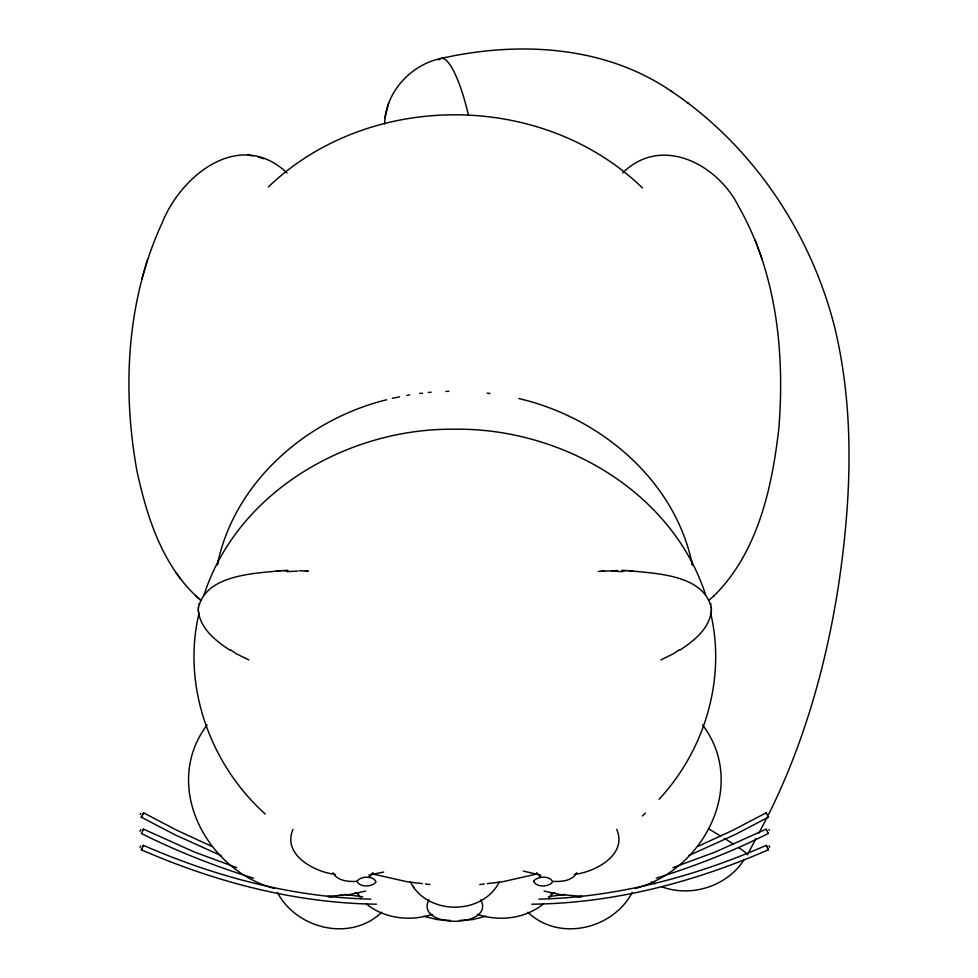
<?xml version="1.0" encoding="UTF-8"?>
<svg xmlns="http://www.w3.org/2000/svg" width="978" height="978" viewBox="0 0 978 978"><rect width="100%" height="100%" fill="white"/><g stroke="black" fill="none" stroke-linecap="round" stroke-linejoin="round"><path stroke-width="1.47" d="M711.373 608.328C704.27 574.636 655.945 573.548 628.72 570.7M679.832 650.113C694.013 640.908 710.065 628.243 711.361 610.015M711.361 611.323L711.373 607.228M384.574 123.815C385.479 92.14 410.736 64.609 441.396 58.35C518.389 41.1 604.172 45.367 671.055 91.052L672.008 91.712M688.585 855.64L734.478 834.906L768.476 817.119L768.195 815.994L766.092 812.865L732.388 830.505L697.803 846.435M198.326 608.328C205.429 574.636 253.754 573.548 280.992 570.7M218.07 560.663L217.361 564.942C233.95 482.227 306.591 419.391 386.567 399.794M287.031 172.947C240.185 128.473 181.529 174.561 162.299 222.544C126.639 299.476 122.005 388.107 136.896 470.736C147.091 517.79 163.057 568.157 200.967 600.394L195.734 595.883M253.473 878.195C215.013 866.227 177.348 851.532 141.333 833.476L143.522 829.136L194.414 852.046L236.737 867.633M199.047 613.255C181.663 685.859 210.294 764.759 265.27 814.038M388.645 103.069L384.916 117.825M140.001 831.117L140.808 829.503M140.025 847.229L140.575 846.019M141.639 279.745L147.482 259.451M141.468 848.452L141.419 849.821C215.453 882.107 295.393 903.146 376.469 904.185M198.754 604.453L199.011 603.622M531.775 904.198C613.353 903.391 693.818 882.29 768.292 849.821L768.231 848.452M204.121 594.648C237.96 490.785 348.975 427.777 454.856 429.232C560.724 427.777 671.739 490.785 705.578 594.648M140.074 814.429L140.722 813.28M292.96 829.356C282.055 854.821 314.293 871.924 335.283 874.418M373.009 872.669L368.792 877.535M576.763 872.669C572.497 880.97 561.262 881.85 553.022 881.374M143.289 814.136L143.607 812.865L177.324 830.505L211.896 846.435M768.659 814.356C804.197 742.779 826.068 665.126 838.366 586.348C851.227 500.785 855.114 412.398 834.76 327.654C810.872 232.776 752.681 145.673 671.055 91.052M747.424 854.833L755.945 838.647M758.794 833.256L767.314 817.07M499.342 881.887C482.509 915.579 427.19 915.579 410.357 881.887M767.339 846.447L766.214 845.395L768.317 849.796M143.094 829.833L143.497 829.161M142.36 846.447L143.448 845.371C215.099 876.618 292.336 897.278 370.772 899.149M632.314 892.437C612.815 929.283 559.025 942.083 527.9 912.242M552.961 892.767L548.78 898.55M207.116 724.918C161.346 785.591 206.407 870.469 274.451 888.489M142.152 816.178L141.235 817.131L175.233 834.906L221.114 855.64M744.246 859.417C727.498 886.215 691.214 897.767 661.764 886.753M428.89 899.821C414.293 928.415 495.406 928.415 480.821 899.821M659.148 799.197C704.686 750.212 726.226 678.842 710.664 613.255M713.977 595.895C758.036 552.154 772.18 487.374 778.904 427.765C784.784 352.557 776.618 273.058 738.647 206.554C717.95 164.487 661.495 134.426 622.668 172.947M642.363 815.945L645.456 813.085M766.092 812.865L766.239 813.745M768.463 817.131L767.559 816.178M268.339 186.957C369.012 90.343 542.313 90.844 642.485 187.959M708.732 600.394L713.977 595.883M381.799 912.242C350.674 942.083 296.896 929.283 277.385 892.437M543.413 903.868C525.333 918.77 499.257 921.716 477.411 914.332M679.087 649.918L673.61 653.646L660.822 659.93M766.618 829.833L766.19 829.136L715.285 852.046L672.962 867.633M768.121 832.804L768.366 833.415C732.388 851.581 694.686 866.202 656.226 878.195M766.251 845.371C694.6 876.618 617.375 897.278 538.939 899.149M143.57 812.865L141.26 817.143M635.248 888.489C703.304 870.469 748.353 785.591 702.595 724.918M485.846 916.239L472.557 919.589L459.587 920.42M432.276 914.32C410.454 921.692 384.378 918.745 366.31 903.855M537.411 873.867L502.313 881.826L487.288 883.623M365.625 891.092L349.17 894.601L327.508 896.386M383.657 872.034L368.926 875.114M550.858 893.868L554.905 893.048M392.337 398.278L399.562 396.86M406.775 395.442L409.66 394.88M574.416 874.418C595.406 871.924 627.656 854.821 616.751 829.356M577.497 897.376L581.849 896.594M564.868 894.418L548.413 896.606M479.782 884.528L484.293 883.99M419.696 393.486L422.545 393.168M428.254 392.508L431.115 392.178M287.019 571.678L297.899 571.054M598.34 571.421L617.448 570.529M356.689 881.374C348.449 881.85 337.202 880.97 332.936 872.669M445.895 391.408L448.89 391.298M283.779 570.639L288.009 570.504L276.945 570.81M601.372 571.176L604.343 571.091M450.124 920.42L437.154 919.589L423.853 916.239M632.754 570.81L621.69 570.504L625.92 570.639M611.8 571.054L622.68 571.678M305.356 571.091L308.327 571.176L299.415 570.724M582.203 896.386L560.541 894.601L544.074 891.092M487.154 393.168L490.015 393.486M422.41 883.623L407.398 881.826L372.288 873.867M425.418 883.99L429.917 884.528M362.789 896.802L344.843 894.418M248.033 155.16L253.204 155.869M540.773 875.114L523.242 871.092M327.862 896.594L332.202 897.376M354.794 893.048L358.84 893.868M340.283 894.907L342.985 895.518M518.817 398.559C600.48 417.41 675.419 480.601 692.363 564.929L691.642 560.663M141.419 849.821L143.509 845.432M258.424 157.067L263.705 158.791M248.877 659.93L236.089 653.646L230.625 649.918M651.311 881.96L655.236 883.757M229.879 650.113C215.038 640.541 197.8 626.69 198.326 607.228M687.779 102.751L688.585 103.301M540.907 877.535L536.69 872.669M768.989 845.872L769.686 847.229M360.943 898.537L356.762 892.755M768.904 829.503L769.441 830.188M175.722 572.24L180.539 578.976M412.63 885.787L413.938 887.682M768.305 833.403L766.177 829.222M755.297 240.27L762.217 259.451M710.688 603.622L710.957 604.453M198.338 610.015L198.338 611.323M438.841 59.89A70.636 15.868 78.9 0 1 468.462 115.367M709.148 829.197A70.636 4.022 29.3 0 1 720.737 836.141M724.27 838.305A70.636 4.022 29.3 0 1 733.634 844.222M738.671 847.571A70.636 4.022 29.3 0 1 747.045 854.1M357.092 881.19C359.464 887.608 372.386 887.193 376.029 881.924C373.657 875.506 360.723 875.921 357.092 881.19M533.67 881.19C536.042 887.608 548.976 887.193 552.619 881.924C550.235 875.506 537.313 875.921 533.67 881.19"/></g></svg>
